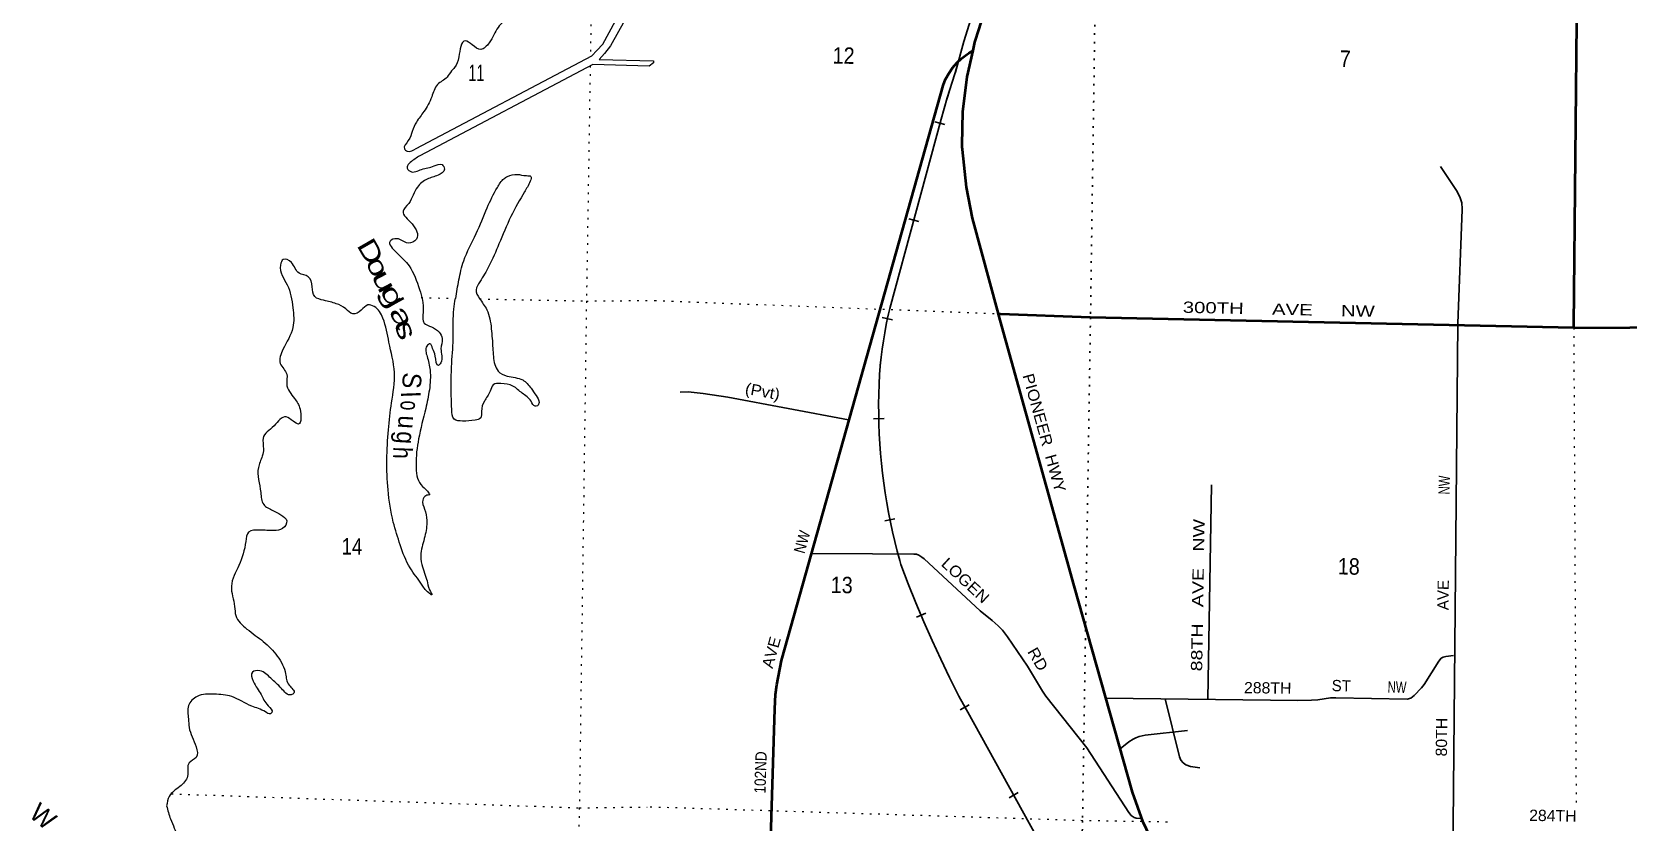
# Model space of a CAD drawing. Header units: feet. Extents: x -493433 to -244333, y 184684 to 373072.
# Drawn here: x -344219 to -327211, y 279447 to 287865 of the extents above; entities that cross this region are included whole.
import ezdxf

# ---------------------------------------------------------------- set-up
doc = ezdxf.new("R2010")
doc.units = ezdxf.units.FT
doc.header["$LTSCALE"] = 60
doc.linetypes.add('DOTTED', pattern=[1.5, 0.3, -1.2])
for name, color, linetype, lineweight in [('26', 7, 'Continuous', 40), ('27', 7, 'Continuous', 13), ('29', 7, 'Continuous', 25), ('30', 7, 'Continuous', 13), ('34', 7, 'Continuous', 13), ('39', 7, 'Continuous', 13), ('41', 7, 'Continuous', 13), ('6', 7, 'DOTTED', 25), ('7', 7, 'DOTTED', 13)]:
    doc.layers.add(name, color=color, linetype=linetype, lineweight=lineweight)

msp = doc.modelspace()

# ---------------------------------------------------------------- linework, layer by layer
at = {"layer": '26'}
for points in [[(-334189.77, 287668.83), (-334170, 287755.03), (-334125.81, 287898.53), (-333363.84, 290361.45), (-331759.41, 295478.88), (-331753.48, 295497.8), (-331743.72, 295528.88), (-330951.8, 298049.46), (-330943.78, 298075.01)], [(-327790.32, 284711.62), (-327790.06, 284738.48), (-327737.23, 290133.16), (-327577.5, 292606.41), (-327533.47, 293337.26)], [(-336384.29, 278006.69), (-336301.13, 280654.93), (-336294.89, 280806.15), (-336282.17, 280909.14), (-336230.92, 281167.39), (-336223.46, 281192.85), (-334510.09, 287296.08), (-334483.31, 287361.09), (-334449.87, 287422.94), (-334410.16, 287480.96), (-334364.6, 287534.51), (-334313.69, 287583), (-334257.99, 287625.91), (-334234.75, 287640.53), (-334189.77, 287668.83)], [(-333919.84, 284858.74), (-333920.84, 284862.32), (-334196.86, 285880.99), (-334261.76, 286209.9), (-334302.95, 286613.36), (-334305.49, 286638.27), (-334305.09, 286663.36), (-334299.46, 287014.64), (-334254.13, 287388.23), (-334189.77, 287668.83)], [(-331543.56, 277934.2), (-332209.38, 279100.29), (-332228.69, 279135.98), (-332231.42, 279140.98), (-332378.11, 279446.9), (-332492.01, 279766.46), (-333112.78, 281964.93), (-333919.84, 284858.74)], [(-327790.32, 284711.62), (-332943.4, 284823.8), (-333896.76, 284857.92), (-333919.84, 284858.74)], [(-327790.32, 284711.62), (-327780.58, 284711.41), (-324836.8, 284729.93), (-324803.63, 284730.03)]]:
    msp.add_lwpolyline(points, dxfattribs=at)
at = {"layer": '29'}
for p, q in [((-335516.72, 283732.71), (-336803.87, 283972.83)), ((-331650.66, 283039.17), (-331688.55, 280755.36)), ((-335909.67, 282307.32), (-335261.35, 282303.32)), ((-330730.96, 280743.32), (-332776.03, 280768.55)), ((-332143.05, 280759.29), (-331989.12, 280140.33)), ((-332358.27, 280373), (-331906.57, 280423.54))]:
    msp.add_line(p, q, dxfattribs=at)
for points in [[(-328979.33, 285979.2), (-328982.27, 286043.38), (-329003.6, 286107.39), (-329037.72, 286175.66), (-329208.32, 286431.69)], [(-328979.33, 285979.2), (-328979.32, 285973.43), (-329024.08, 284758.41)], [(-329024.08, 284758.41), (-329076.07, 279421.63), (-329105.88, 277898.17)], [(-336803.87, 283972.83), (-337066.74, 284014.38), (-337224.55, 284031.45), (-337310.83, 284027.69)], [(-335261.35, 282303.32), (-334820.12, 282300.08), (-334792.4, 282300.08), (-334766.81, 282291.55), (-334735.64, 282270.72)], [(-334735.64, 282270.72), (-334711.21, 282250.1), (-334113.52, 281698.89), (-333988.21, 281595.82), (-333982.56, 281590.86)], [(-333988.21, 281595.82), (-333923.36, 281537.32), (-333878.58, 281492.52), (-333822.08, 281418.91), (-333608.82, 281107.41), (-333451.01, 280842.85), (-333413.68, 280788.44), (-332977.59, 280236.92), (-332529.75, 279549.91), (-332504.16, 279517.9), (-332474.31, 279494.44), (-332450.84, 279488.03), (-332397.53, 279485.9)], [(-330730.96, 280743.32), (-330583.79, 280745.77), (-330516.62, 280748.97), (-330383.33, 280769.24), (-330324.69, 280770.31), (-329565.5, 280757.5), (-329526.05, 280767.1), (-329488.73, 280795.91), (-329411.96, 280876.98), (-329385.3, 280914.32), (-329228.56, 281162.88), (-329201.9, 281191.68), (-329180.57, 281204.48), (-329151.79, 281209.82), (-329070.75, 281222.62)], [(-332624.03, 280227.77), (-332531.88, 280300.92), (-332484.97, 280330.79), (-332457.24, 280345.72), (-332418.86, 280358.53), (-332358.27, 280373)], [(-331989.12, 280140.33), (-331977.42, 280106.77), (-331951.83, 280079.03), (-331921.97, 280055.56), (-331875.06, 280038.49), (-331773.16, 280023.53)]]:
    msp.add_lwpolyline(points, dxfattribs=at)
at = {"layer": '34'}
msp.add_line((-334532.17, 286935.79), (-335079.75, 284918.28), dxfattribs=at)
at = {"layer": '34', "lineweight": 25}
for p, q in [((-334597.6, 286908.95), (-334490.85, 286879.98)), ((-334875.93, 285873.49), (-334769.18, 285844.52)), ((-335158.52, 284821.38), (-335050.07, 284799.59)), ((-335249.79, 283743.82), (-335139.2, 283745.81)), ((-335132.21, 282656.25), (-335023.66, 282677.54)), ((-334794.87, 281629.47), (-334693.01, 281672.59)), ((-334327.91, 280642.88), (-334231.49, 280697.07)), ((-333805.6, 279706.86), (-333708.86, 279760.49))]:
    msp.add_line(p, q, dxfattribs=at)
at = {"layer": '34'}
for points in [[(-329824.35, 302132.44), (-331105.96, 297946.42), (-334289.19, 287764.97)], [(-334294.43, 280697.83), (-334248.8, 280616.65), (-332775.22, 277958.59)]]:
    msp.add_lwpolyline(points, dxfattribs=at)
at = {"layer": '34', "lineweight": 25}
msp.add_lwpolyline([(-331104.9, 297946.09), (-334288.13, 287764.65), (-334377.96, 287438.09), (-334384.66, 287418.57), (-334464.86, 287163.97), (-334531.11, 286935.49), (-335078.68, 284918.01), (-335097.97, 284832.26), (-335115.19, 284746.52), (-335130.96, 284660.43), (-335145.85, 284573.64), (-335158.68, 284486.88), (-335169.91, 284400.28), (-335180.29, 284312.97), (-335180.78, 284305.5), (-335186.41, 284217.15), (-335192.08, 284111.71), (-335195.04, 284006.24), (-335196.64, 283900.74), (-335196.1, 283794.94), (-335194.2, 283689.12), (-335189.85, 283583.8), (-335184.16, 283478.45), (-335176.56, 283373.37), (-335166.8, 283267.97), (-335155.41, 283163.34), (-335142.41, 283058.16), (-335127.23, 282954.03), (-335110.42, 282849.34), (-335091.44, 282745.69), (-335071.11, 282642.02), (-335049.14, 282539.14), (-335025.02, 282435.96), (-334998.7, 282333.82), (-334971.3, 282232.2), (-334959.32, 282190.14), (-334882, 281984.92), (-334800.41, 281782.59), (-334715.28, 281581.55), (-334627.37, 281380.22), (-334535.2, 281181.8), (-334439.93, 280985.85), (-334341.88, 280789.6), (-334293.46, 280698.35), (-334247.83, 280617.18), (-332770.59, 277952.52)], dxfattribs=at)
at = {"layer": '34'}
for centre, radius, start, end in [((-352978, 292791.28), 19352.91, 343.883, 344.94664), ((-319862.12, 282752.36), 15254.89, 162.1873, 164.08352), ((-330183.65, 283787.3), 5025.03, 166.99299, 174.07994), ((-329147.18, 283867.9), 6050.55, 175.85173, 196.10193), ((-323205.64, 286541.91), 12534.53, 200.31674, 207.7904)]:
    msp.add_arc(centre, radius, start, end, dxfattribs=at)
at = {"layer": '39'}
for points in [[(-340124, 286623.95), (-338253, 287609.95), (-338198, 287667.95), (-338137, 287735.95), (-337523.72, 288862.66)], [(-337526.37, 288660.24), (-338054, 287716.95), (-338116, 287634.95), (-338173, 287570.95), (-337594, 287555.95), (-337594, 287534.95), (-337643, 287501.95), (-338242, 287518.95), (-340086, 286545.95)]]:
    msp.add_lwpolyline(points, dxfattribs=at)
for points in [[(-337503.27, 290194.25), (-337752, 289861.95), (-338044, 289501.95), (-338157, 289351.95), (-338324, 289246.95), (-338562, 289044.95), (-338652, 288859.95), (-338663, 288728.95), (-338629, 288578.95), (-338652, 288518.95), (-338783, 288495.95), (-338909, 288486.95), (-338935, 288466.95), (-338872, 288393.95), (-338847, 288295.95), (-338909, 288288.95), (-338971, 288182.95), (-339013, 288081.95), (-339117, 288024.95), (-339251, 287912.95), (-339346, 287748.95), (-339436, 287678.95), (-339526, 287727.95), (-339602, 287769.95), (-339671, 287598.95), (-339715, 287485.95), (-339748, 287449.95), (-339795, 287383.95), (-339897, 287303.95), (-339959, 287171.95), (-340042, 287016.95), (-340122, 286904.95), (-340166, 286805.95), (-340208, 286707.95), (-340249, 286618.95), (-340219, 286595.95), (-340124, 286623.95)], [(-340086, 286545.95), (-340188, 286472.95), (-340221, 286426.95), (-340189, 286379.95), (-340066, 286400.95), (-339932, 286436.95), (-339849, 286451.95), (-339824, 286403.95), (-339891, 286339.95), (-340007, 286296.95), (-340111, 286212.95), (-340204, 286037.95), (-340263, 285953.95), (-340168, 285820.95), (-340122, 285658.95), (-340211, 285615.95), (-340330, 285661.95), (-340403, 285635.95), (-340334, 285513.95), (-340200, 285372.95), (-340088, 285120.95), (-340049, 284887.95), (-340038, 284763.95), (-339962, 284722.95), (-339880, 284665.95), (-339848, 284597.95), (-339860, 284488.95), (-339862, 284339.95), (-339888, 284311.95), (-339921, 284410.95), (-339949, 284493.95), (-339978, 284542.95), (-340009, 284518.95), (-340008, 284407.95), (-339976, 284261.95), (-339984, 284051.95), (-340023, 283853.95), (-340098, 283529.95), (-340126, 283246.95), (-340074, 283041.95), (-340004, 282970.95), (-339978, 282933.95)], [(-339702, 285024.95), (-339669, 285222.95), (-339618, 285424.95), (-339485, 285715.95), (-339368, 285991.95), (-339259, 286208.95), (-339189, 286300.95), (-339152, 286324.95), (-339047, 286347.95), (-338950, 286333.95), (-338902, 286325.95), (-338910, 286274.95), (-338970, 286160.95), (-339115, 285897.95), (-339242, 285605.95), (-339350, 285368.95), (-339447, 285201.95), (-339486, 285117.95), (-339451, 285025.95), (-339372, 284905.95), (-339324, 284702.95), (-339308, 284494.95), (-339286, 284322.95), (-339251, 284251.95), (-339155, 284197.95), (-338989, 284156.95), (-338900, 284068.95), (-338846, 283989.95), (-338815, 283916.95), (-338831, 283882.95), (-338858, 283876.95), (-338899, 283929.95), (-338995, 284015.95), (-339093, 284091.95), (-339222, 284119.95), (-339303, 284104.95), (-339336, 284037.95), (-339398, 283931.95), (-339428, 283822.95), (-339437, 283753.95), (-339496, 283728.95), (-339629, 283719.95), (-339720, 283739.95), (-339745, 283842.95), (-339751, 283986.95), (-339745, 284335.95), (-339729, 284630.95), (-339723, 284911.95), (-339706, 285026.95)], [(-339978, 282933.95), (-340021, 282923.95), (-340054, 282877.95), (-340035, 282780.95), (-340012, 282660.95), (-340032, 282489.95), (-340073, 282309.95), (-340064, 282190.95), (-340008, 282015.95), (-339981, 281920.95), (-339959, 281867.95), (-339991, 281888.95), (-340067, 281982.95), (-340190, 282155.95), (-340294, 282399.95), (-340368, 282642.95), (-340424, 282985.95), (-340420, 283626.95), (-340386, 283912.95), (-340356, 284236.95), (-340414, 284558.95), (-340478, 284813.95), (-340573, 284940.95), (-340638, 284955.95), (-340709, 284899.95), (-340800, 284860.95), (-340874, 284913.95), (-340975, 284969.95), (-341110, 285005.95), (-341204, 285044.95), (-341231, 285150.95), (-341274, 285256.95), (-341372, 285295.95), (-341454, 285407.95), (-341540, 285441.95), (-341571, 285380.95), (-341499, 285171.95), (-341438, 284926.95), (-341438, 284714.95), (-341544, 284482.95), (-341572, 284331.95), (-341503, 284219.95), (-341504, 284116.95), (-341420, 283957.95), (-341362, 283845.95), (-341377, 283686.95), (-341509, 283762.95), (-341639, 283667.95), (-341756, 283537.95), (-341751, 283423.95), (-341765, 283345.95), (-341806, 283222.95), (-341780, 282959.95), (-341749, 282829.95), (-341651, 282767.95), (-341568, 282720.95), (-341503, 282654.95), (-341548, 282574.95), (-341639, 282553.95), (-341795, 282557.95), (-341910, 282536.95), (-341940, 282437.95), (-342013, 282181.95), (-342093, 281960.95), (-342059, 281743.95), (-342046, 281646.95), (-341927, 281503.95), (-341753, 281369.95), (-341604, 281214.95), (-341515, 281025.95), (-341478, 280905.95), (-341427, 280821.95), (-341457, 280802.95), (-341559, 280869.95), (-341673, 280978.95), (-341791, 281058.95), (-341870, 281043.95), (-341861, 280948.95), (-341776, 280805.95), (-341703, 280685.95), (-341662, 280614.95), (-341678, 280600.95), (-341730, 280619.95), (-341877, 280681.95), (-342090, 280783.95), (-342275, 280809.95), (-342457, 280785.95), (-342549, 280687.95), (-342551, 280546.95), (-342544, 280455.95), (-342468, 280246.95), (-342469, 280134.95), (-342543, 280077.95), (-342561, 279935.95), (-342643, 279825.95), (-342757, 279719.95), (-342783, 279619.95)], [(-342783, 279619.95), (-342742, 279479.95), (-342682, 279286.95), (-342716, 279145.95), (-342699, 278912.95), (-342656, 278657.95), (-342615, 278389.95), (-342506, 278159.95), (-342474.28, 278099.32)]]:
    msp.add_spline(points, degree=3, dxfattribs=at)
at = {"layer": '6'}
msp.add_lwpolyline([(-332774.37, 295520.98), (-332860.54, 290190.83), (-332939.25, 284824.2), (-333023.95, 279461.71), (-333058.06, 277956.78)], dxfattribs=at)
at = {"layer": '7'}
for p, q in [((-338241.79, 289292.93), (-338268.66, 287601.7)), ((-340071.36, 285034.21), (-339709.75, 285026.77)), ((-327790.3, 284713.48), (-327765.01, 279653.55)), ((-333023.95, 279461.71), (-337663.48, 279607.29)), ((-332120.39, 279447.23), (-333023.95, 279461.71))]:
    msp.add_line(p, q, dxfattribs=at)
for points in [[(-327380.41, 295407), (-327743.12, 290123.04), (-327790.3, 284713.48)], [(-338270.2, 287504.07), (-338310, 284997.95), (-338386, 279598.95), (-338418.01, 278037.45)], [(-339448.42, 285021.39), (-338310, 284997.95), (-337581.8, 285004.93)], [(-337581.8, 285004.93), (-332939.25, 284824.2), (-327790.3, 284713.48), (-322159.23, 284742.73), (-321460.19, 284698.75), (-318277.98, 284572.96)], [(-342733, 279747.95), (-338386, 279598.95), (-337663.48, 279607.29)]]:
    msp.add_lwpolyline(points, dxfattribs=at)

# ---------------------------------------------------------------- texts
at = {"layer": '27'}
for s, rotation, width, p in [('300TH     AVE     NW', 358.768, 1.35, (-331957.16, 284873.1)), ('PIONEER  HWY', 285.583, 1.1, (-333665, 284205.57)), ('NW', 74.319, 0.9, (-335988.06, 282299.73)), ('AVE', 74.319, 1.05, (-336327.54, 281076.4)), ('102ND', 88.201, 0.9, (-336402.54, 279749.09))]:
    msp.add_text(s, height=120, rotation=rotation, dxfattribs=dict(at, width=width)).set_placement(p)
at = {"layer": '30'}
for s, rotation, width, p in [('(Pvt)', 349.433, 1.1, (-336626.73, 284010.99)), ('NW', 89.442, 0.75, (-329111.82, 282937.26)), ('88TH   AVE   NW', 89.05, 1.3, (-331749.62, 281051.89)), ('LOGEN', 317.317, 1.1, (-334539.51, 282186.98)), ('RD', 300.004, 1.1, (-333615.72, 281263.21)), ('288TH', 359.293, 1.05, (-331304.29, 280819.81)), ('NW', 358.368, 0.75, (-329774.62, 280827.51)), ('80TH', 89.442, 1.05, (-329141.4, 280145.56)), ('284TH', 359.025, 1.05, (-328266.14, 279459.82))]:
    msp.add_text(s, height=120, rotation=rotation, dxfattribs=dict(at, width=width)).set_placement(p)
for s, rotation, p in [('AVE', 89.442, (-329123.84, 281704.15)), ('ST', 358.368, (-330370.7, 280842.79))]:
    msp.add_text(s, height=120, rotation=rotation, dxfattribs=at).set_placement(p)
at = {"layer": '41'}
for s, rotation, width, p in [('D', 299.801, 1.4, (-340763.32, 285594.24)), ('o', 296.588, 1.35, (-340668.09, 285411.68)), ('u', 297.588, 1.55, (-340606.11, 285266.71)), ('g', 300.406, 1.6, (-340519.09, 285107.32)), ('l', 298.429, 1.15, (-340458.99, 284959.7)), ('a', 298.518, 1.55, (-340418.9, 284885.9)), ('s', 290.165, 1.45, (-340360.43, 284747.12)), ('S', 266.228, 0.95, (-340263.82, 284241.83)), ('o', 269.182, 0.7, (-340290.31, 283938.97)), ('u', 266.317, 0.95, (-340309.73, 283783.97)), ('g', 266.811, 0.9, (-340328.05, 283613.91)), ('h', 268.053, 0.85, (-340366.17, 283446.89))]:
    msp.add_text(s, height=200, rotation=rotation, dxfattribs=dict(at, width=width)).set_placement(p)
for s, rotation, p in [('l', 272.099, (-340286.89, 284028.72)), ('W', 320.338, (-344261.18, 279512.34))]:
    msp.add_text(s, height=200, rotation=rotation, dxfattribs=at).set_placement(p)
at = {"layer": '7'}
for s, rotation, width, p in [('12', 359.044, 0.9, (-335688.43, 287528.16)), ('7', 359.044, 0.9, (-330284.6, 287493.7)), ('11', 359.309, 0.65, (-339568, 287342.95)), ('14', 359.309, 0.85, (-340920, 282297.95)), ('18', 359.044, 0.9, (-330305.53, 282085.72)), ('13', 359.044, 0.9, (-335708.29, 281887.73))]:
    msp.add_text(s, height=175, rotation=rotation, dxfattribs=dict(at, width=width)).set_placement(p)

doc.saveas('drawing.dxf')
